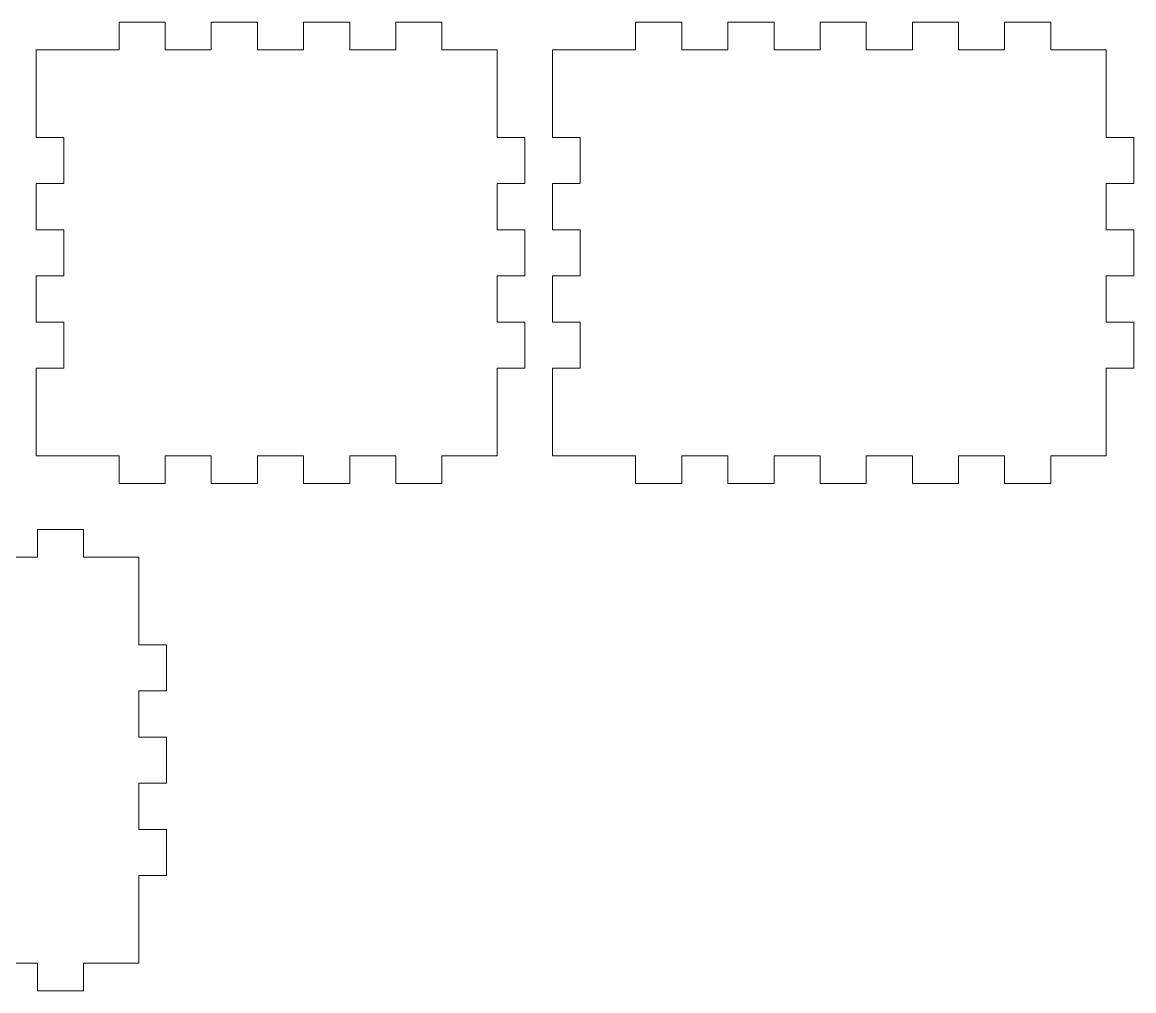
# Model space of a CAD drawing. Header units: centimetres. Extents: x -16 to 372, y -89 to 17.
# Drawn here: x 272.27 to 284.32, y -56.23 to -45.73 of the extents above; entities that cross this region are included whole.
import ezdxf

# ---------------------------------------------------------------- set-up
doc = ezdxf.new("R2010")
doc.units = ezdxf.units.CM
doc.header["$MEASUREMENT"] = 0
doc.layers.add('Capa 1', color=7, linetype='Continuous')

msp = doc.modelspace()

# ---------------------------------------------------------------- linework, layer by layer
at = {"layer": 'Capa 1', "color": 5, "lineweight": 9}
for points, knots in [([(272.41518, -50.43299), (272.41518, -50.43299), (273.06518, -50.43299), (273.06518, -50.43299), (273.06518, -50.43299), (273.06518, -50.43299), (273.31518, -50.43299), (273.31518, -50.43299), (273.31518, -50.43299), (273.31518, -50.43299), (273.31518, -50.73299), (273.31518, -50.73299), (273.31518, -50.73299), (273.31518, -50.73299), (273.81518, -50.73299), (273.81518, -50.73299), (273.81518, -50.73299), (273.81518, -50.73299), (273.81518, -50.43299), (273.81518, -50.43299), (273.81518, -50.43299), (273.81518, -50.43299), (274.06518, -50.43299), (274.06518, -50.43299), (274.06518, -50.43299), (274.06518, -50.43299), (274.31518, -50.43299), (274.31518, -50.43299), (274.31518, -50.43299), (274.31518, -50.43299), (274.31518, -50.73299), (274.31518, -50.73299), (274.31518, -50.73299), (274.31518, -50.73299), (274.81518, -50.73299), (274.81518, -50.73299), (274.81518, -50.73299), (274.81518, -50.73299), (274.81518, -50.43299), (274.81518, -50.43299), (274.81518, -50.43299), (274.81518, -50.43299), (275.06518, -50.43299), (275.06518, -50.43299), (275.06518, -50.43299), (275.06518, -50.43299), (275.31518, -50.43299), (275.31518, -50.43299), (275.31518, -50.43299), (275.31518, -50.43299), (275.31518, -50.73299), (275.31518, -50.73299), (275.31518, -50.73299), (275.31518, -50.73299), (275.81518, -50.73299), (275.81518, -50.73299), (275.81518, -50.73299), (275.81518, -50.73299), (275.81518, -50.43299), (275.81518, -50.43299), (275.81518, -50.43299), (275.81518, -50.43299), (276.06518, -50.43299), (276.06518, -50.43299), (276.06518, -50.43299), (276.06518, -50.43299), (276.31518, -50.43299), (276.31518, -50.43299), (276.31518, -50.43299), (276.31518, -50.43299), (276.31518, -50.73299), (276.31518, -50.73299), (276.31518, -50.73299), (276.31518, -50.73299), (276.81518, -50.73299), (276.81518, -50.73299), (276.81518, -50.73299), (276.81518, -50.73299), (276.81518, -50.43299), (276.81518, -50.43299), (276.81518, -50.43299), (276.81518, -50.43299), (277.06518, -50.43299), (277.06518, -50.43299), (277.06518, -50.43299), (277.06518, -50.43299), (277.41518, -50.43299), (277.41518, -50.43299), (277.41518, -50.43299), (277.41518, -50.43299), (277.41518, -49.73299), (277.41518, -49.73299), (277.41518, -49.73299), (277.41518, -49.73299), (277.41518, -49.48299), (277.41518, -49.48299), (277.41518, -49.48299), (277.41518, -49.48299), (277.71518, -49.48299), (277.71518, -49.48299), (277.71518, -49.48299), (277.71518, -49.48299), (277.71518, -48.98299), (277.71518, -48.98299), (277.71518, -48.98299), (277.71518, -48.98299), (277.41518, -48.98299), (277.41518, -48.98299), (277.41518, -48.98299), (277.41518, -48.98299), (277.41518, -48.73299), (277.41518, -48.73299), (277.41518, -48.73299), (277.41518, -48.73299), (277.41518, -48.48299), (277.41518, -48.48299), (277.41518, -48.48299), (277.41518, -48.48299), (277.71518, -48.48299), (277.71518, -48.48299), (277.71518, -48.48299), (277.71518, -48.48299), (277.71518, -47.98299), (277.71518, -47.98299), (277.71518, -47.98299), (277.71518, -47.98299), (277.41518, -47.98299), (277.41518, -47.98299), (277.41518, -47.98299), (277.41518, -47.98299), (277.41518, -47.73299), (277.41518, -47.73299), (277.41518, -47.73299), (277.41518, -47.73299), (277.41518, -47.48299), (277.41518, -47.48299), (277.41518, -47.48299), (277.41518, -47.48299), (277.71518, -47.48299), (277.71518, -47.48299), (277.71518, -47.48299), (277.71518, -47.48299), (277.71518, -46.98299), (277.71518, -46.98299), (277.71518, -46.98299), (277.71518, -46.98299), (277.41518, -46.98299), (277.41518, -46.98299), (277.41518, -46.98299), (277.41518, -46.98299), (277.41518, -46.73299), (277.41518, -46.73299), (277.41518, -46.73299), (277.41518, -46.73299), (277.41518, -46.03299), (277.41518, -46.03299), (277.41518, -46.03299), (277.41518, -46.03299), (277.06518, -46.03299), (277.06518, -46.03299), (277.06518, -46.03299), (277.06518, -46.03299), (276.81518, -46.03299), (276.81518, -46.03299), (276.81518, -46.03299), (276.81518, -46.03299), (276.81518, -45.73299), (276.81518, -45.73299), (276.81518, -45.73299), (276.81518, -45.73299), (276.31518, -45.73299), (276.31518, -45.73299), (276.31518, -45.73299), (276.31518, -45.73299), (276.31518, -46.03299), (276.31518, -46.03299), (276.31518, -46.03299), (276.31518, -46.03299), (276.06518, -46.03299), (276.06518, -46.03299), (276.06518, -46.03299), (276.06518, -46.03299), (275.81518, -46.03299), (275.81518, -46.03299), (275.81518, -46.03299), (275.81518, -46.03299), (275.81518, -45.73299), (275.81518, -45.73299), (275.81518, -45.73299), (275.81518, -45.73299), (275.31518, -45.73299), (275.31518, -45.73299), (275.31518, -45.73299), (275.31518, -45.73299), (275.31518, -46.03299), (275.31518, -46.03299), (275.31518, -46.03299), (275.31518, -46.03299), (275.06518, -46.03299), (275.06518, -46.03299), (275.06518, -46.03299), (275.06518, -46.03299), (274.81518, -46.03299), (274.81518, -46.03299), (274.81518, -46.03299), (274.81518, -46.03299), (274.81518, -45.73299), (274.81518, -45.73299), (274.81518, -45.73299), (274.81518, -45.73299), (274.31518, -45.73299), (274.31518, -45.73299), (274.31518, -45.73299), (274.31518, -45.73299), (274.31518, -46.03299), (274.31518, -46.03299), (274.31518, -46.03299), (274.31518, -46.03299), (274.06518, -46.03299), (274.06518, -46.03299), (274.06518, -46.03299), (274.06518, -46.03299), (273.81518, -46.03299), (273.81518, -46.03299), (273.81518, -46.03299), (273.81518, -46.03299), (273.81518, -45.73299), (273.81518, -45.73299), (273.81518, -45.73299), (273.81518, -45.73299), (273.31518, -45.73299), (273.31518, -45.73299), (273.31518, -45.73299), (273.31518, -45.73299), (273.31518, -46.03299), (273.31518, -46.03299), (273.31518, -46.03299), (273.31518, -46.03299), (273.06518, -46.03299), (273.06518, -46.03299), (273.06518, -46.03299), (273.06518, -46.03299), (272.41518, -46.03299), (272.41518, -46.03299), (272.41518, -46.03299), (272.41518, -46.03299), (272.41518, -46.73299), (272.41518, -46.73299), (272.41518, -46.73299), (272.41518, -46.73299), (272.41518, -46.98299), (272.41518, -46.98299), (272.41518, -46.98299), (272.41518, -46.98299), (272.71518, -46.98299), (272.71518, -46.98299), (272.71518, -46.98299), (272.71518, -46.98299), (272.71518, -47.48299), (272.71518, -47.48299), (272.71518, -47.48299), (272.71518, -47.48299), (272.41518, -47.48299), (272.41518, -47.48299), (272.41518, -47.48299), (272.41518, -47.48299), (272.41518, -47.73299), (272.41518, -47.73299), (272.41518, -47.73299), (272.41518, -47.73299), (272.41518, -47.98299), (272.41518, -47.98299), (272.41518, -47.98299), (272.41518, -47.98299), (272.71518, -47.98299), (272.71518, -47.98299), (272.71518, -47.98299), (272.71518, -47.98299), (272.71518, -48.48299), (272.71518, -48.48299), (272.71518, -48.48299), (272.71518, -48.48299), (272.41518, -48.48299), (272.41518, -48.48299), (272.41518, -48.48299), (272.41518, -48.48299), (272.41518, -48.73299), (272.41518, -48.73299), (272.41518, -48.73299), (272.41518, -48.73299), (272.41518, -48.98299), (272.41518, -48.98299), (272.41518, -48.98299), (272.41518, -48.98299), (272.71518, -48.98299), (272.71518, -48.98299), (272.71518, -48.98299), (272.71518, -48.98299), (272.71518, -49.48299), (272.71518, -49.48299), (272.71518, -49.48299), (272.71518, -49.48299), (272.41518, -49.48299), (272.41518, -49.48299), (272.41518, -49.48299), (272.41518, -49.48299), (272.41518, -49.73299), (272.41518, -49.73299), (272.41518, -49.73299), (272.41518, -49.73299), (272.41518, -50.43299), (272.41518, -50.43299)], [0, 0, 0, 0, 0.01265823, 0.01265823, 0.01265823, 0.01265823, 0.02531646, 0.02531646, 0.02531646, 0.02531646, 0.03797468, 0.03797468, 0.03797468, 0.03797468, 0.05063291, 0.05063291, 0.05063291, 0.05063291, 0.06329114, 0.06329114, 0.06329114, 0.06329114, 0.07594937, 0.07594937, 0.07594937, 0.07594937, 0.08860759, 0.08860759, 0.08860759, 0.08860759, 0.10126582, 0.10126582, 0.10126582, 0.10126582, 0.11392405, 0.11392405, 0.11392405, 0.11392405, 0.12658228, 0.12658228, 0.12658228, 0.12658228, 0.13924051, 0.13924051, 0.13924051, 0.13924051, 0.15189873, 0.15189873, 0.15189873, 0.15189873, 0.16455696, 0.16455696, 0.16455696, 0.16455696, 0.17721519, 0.17721519, 0.17721519, 0.17721519, 0.18987342, 0.18987342, 0.18987342, 0.18987342, 0.20253165, 0.20253165, 0.20253165, 0.20253165, 0.21518987, 0.21518987, 0.21518987, 0.21518987, 0.2278481, 0.2278481, 0.2278481, 0.2278481, 0.24050633, 0.24050633, 0.24050633, 0.24050633, 0.25316456, 0.25316456, 0.25316456, 0.25316456, 0.26582278, 0.26582278, 0.26582278, 0.26582278, 0.27848101, 0.27848101, 0.27848101, 0.27848101, 0.29113924, 0.29113924, 0.29113924, 0.29113924, 0.30379747, 0.30379747, 0.30379747, 0.30379747, 0.3164557, 0.3164557, 0.3164557, 0.3164557, 0.32911392, 0.32911392, 0.32911392, 0.32911392, 0.34177215, 0.34177215, 0.34177215, 0.34177215, 0.35443038, 0.35443038, 0.35443038, 0.35443038, 0.36708861, 0.36708861, 0.36708861, 0.36708861, 0.37974684, 0.37974684, 0.37974684, 0.37974684, 0.39240506, 0.39240506, 0.39240506, 0.39240506, 0.40506329, 0.40506329, 0.40506329, 0.40506329, 0.41772152, 0.41772152, 0.41772152, 0.41772152, 0.43037975, 0.43037975, 0.43037975, 0.43037975, 0.44303797, 0.44303797, 0.44303797, 0.44303797, 0.4556962, 0.4556962, 0.4556962, 0.4556962, 0.46835443, 0.46835443, 0.46835443, 0.46835443, 0.48101266, 0.48101266, 0.48101266, 0.48101266, 0.49367089, 0.49367089, 0.49367089, 0.49367089, 0.50632911, 0.50632911, 0.50632911, 0.50632911, 0.51898734, 0.51898734, 0.51898734, 0.51898734, 0.53164557, 0.53164557, 0.53164557, 0.53164557, 0.5443038, 0.5443038, 0.5443038, 0.5443038, 0.55696203, 0.55696203, 0.55696203, 0.55696203, 0.56962025, 0.56962025, 0.56962025, 0.56962025, 0.58227848, 0.58227848, 0.58227848, 0.58227848, 0.59493671, 0.59493671, 0.59493671, 0.59493671, 0.60759494, 0.60759494, 0.60759494, 0.60759494, 0.62025316, 0.62025316, 0.62025316, 0.62025316, 0.63291139, 0.63291139, 0.63291139, 0.63291139, 0.64556962, 0.64556962, 0.64556962, 0.64556962, 0.65822785, 0.65822785, 0.65822785, 0.65822785, 0.67088608, 0.67088608, 0.67088608, 0.67088608, 0.6835443, 0.6835443, 0.6835443, 0.6835443, 0.69620253, 0.69620253, 0.69620253, 0.69620253, 0.70886076, 0.70886076, 0.70886076, 0.70886076, 0.72151899, 0.72151899, 0.72151899, 0.72151899, 0.73417722, 0.73417722, 0.73417722, 0.73417722, 0.74683544, 0.74683544, 0.74683544, 0.74683544, 0.75949367, 0.75949367, 0.75949367, 0.75949367, 0.7721519, 0.7721519, 0.7721519, 0.7721519, 0.78481013, 0.78481013, 0.78481013, 0.78481013, 0.79746835, 0.79746835, 0.79746835, 0.79746835, 0.81012658, 0.81012658, 0.81012658, 0.81012658, 0.82278481, 0.82278481, 0.82278481, 0.82278481, 0.83544304, 0.83544304, 0.83544304, 0.83544304, 0.84810127, 0.84810127, 0.84810127, 0.84810127, 0.86075949, 0.86075949, 0.86075949, 0.86075949, 0.87341772, 0.87341772, 0.87341772, 0.87341772, 0.88607595, 0.88607595, 0.88607595, 0.88607595, 0.89873418, 0.89873418, 0.89873418, 0.89873418, 0.91139241, 0.91139241, 0.91139241, 0.91139241, 0.92405063, 0.92405063, 0.92405063, 0.92405063, 0.93670886, 0.93670886, 0.93670886, 0.93670886, 0.94936709, 0.94936709, 0.94936709, 0.94936709, 0.96202532, 0.96202532, 0.96202532, 0.96202532, 0.97468354, 0.97468354, 0.97468354, 0.97468354, 1, 1, 1, 1]), ([(278.01518, -50.43299), (278.01518, -50.43299), (278.66518, -50.43299), (278.66518, -50.43299), (278.66518, -50.43299), (278.66518, -50.43299), (278.91518, -50.43299), (278.91518, -50.43299), (278.91518, -50.43299), (278.91518, -50.43299), (278.91518, -50.73299), (278.91518, -50.73299), (278.91518, -50.73299), (278.91518, -50.73299), (279.41518, -50.73299), (279.41518, -50.73299), (279.41518, -50.73299), (279.41518, -50.73299), (279.41518, -50.43299), (279.41518, -50.43299), (279.41518, -50.43299), (279.41518, -50.43299), (279.66518, -50.43299), (279.66518, -50.43299), (279.66518, -50.43299), (279.66518, -50.43299), (279.91518, -50.43299), (279.91518, -50.43299), (279.91518, -50.43299), (279.91518, -50.43299), (279.91518, -50.73299), (279.91518, -50.73299), (279.91518, -50.73299), (279.91518, -50.73299), (280.41518, -50.73299), (280.41518, -50.73299), (280.41518, -50.73299), (280.41518, -50.73299), (280.41518, -50.43299), (280.41518, -50.43299), (280.41518, -50.43299), (280.41518, -50.43299), (280.66518, -50.43299), (280.66518, -50.43299), (280.66518, -50.43299), (280.66518, -50.43299), (280.91518, -50.43299), (280.91518, -50.43299), (280.91518, -50.43299), (280.91518, -50.43299), (280.91518, -50.73299), (280.91518, -50.73299), (280.91518, -50.73299), (280.91518, -50.73299), (281.41518, -50.73299), (281.41518, -50.73299), (281.41518, -50.73299), (281.41518, -50.73299), (281.41518, -50.43299), (281.41518, -50.43299), (281.41518, -50.43299), (281.41518, -50.43299), (281.66518, -50.43299), (281.66518, -50.43299), (281.66518, -50.43299), (281.66518, -50.43299), (281.91518, -50.43299), (281.91518, -50.43299), (281.91518, -50.43299), (281.91518, -50.43299), (281.91518, -50.73299), (281.91518, -50.73299), (281.91518, -50.73299), (281.91518, -50.73299), (282.41518, -50.73299), (282.41518, -50.73299), (282.41518, -50.73299), (282.41518, -50.73299), (282.41518, -50.43299), (282.41518, -50.43299), (282.41518, -50.43299), (282.41518, -50.43299), (282.66518, -50.43299), (282.66518, -50.43299), (282.66518, -50.43299), (282.66518, -50.43299), (282.91518, -50.43299), (282.91518, -50.43299), (282.91518, -50.43299), (282.91518, -50.43299), (282.91518, -50.73299), (282.91518, -50.73299), (282.91518, -50.73299), (282.91518, -50.73299), (283.41518, -50.73299), (283.41518, -50.73299), (283.41518, -50.73299), (283.41518, -50.73299), (283.41518, -50.43299), (283.41518, -50.43299), (283.41518, -50.43299), (283.41518, -50.43299), (283.66518, -50.43299), (283.66518, -50.43299), (283.66518, -50.43299), (283.66518, -50.43299), (284.01518, -50.43299), (284.01518, -50.43299), (284.01518, -50.43299), (284.01518, -50.43299), (284.01518, -49.73299), (284.01518, -49.73299), (284.01518, -49.73299), (284.01518, -49.73299), (284.01518, -49.48299), (284.01518, -49.48299), (284.01518, -49.48299), (284.01518, -49.48299), (284.31518, -49.48299), (284.31518, -49.48299), (284.31518, -49.48299), (284.31518, -49.48299), (284.31518, -48.98299), (284.31518, -48.98299), (284.31518, -48.98299), (284.31518, -48.98299), (284.01518, -48.98299), (284.01518, -48.98299), (284.01518, -48.98299), (284.01518, -48.98299), (284.01518, -48.73299), (284.01518, -48.73299), (284.01518, -48.73299), (284.01518, -48.73299), (284.01518, -48.48299), (284.01518, -48.48299), (284.01518, -48.48299), (284.01518, -48.48299), (284.31518, -48.48299), (284.31518, -48.48299), (284.31518, -48.48299), (284.31518, -48.48299), (284.31518, -47.98299), (284.31518, -47.98299), (284.31518, -47.98299), (284.31518, -47.98299), (284.01518, -47.98299), (284.01518, -47.98299), (284.01518, -47.98299), (284.01518, -47.98299), (284.01518, -47.73299), (284.01518, -47.73299), (284.01518, -47.73299), (284.01518, -47.73299), (284.01518, -47.48299), (284.01518, -47.48299), (284.01518, -47.48299), (284.01518, -47.48299), (284.31518, -47.48299), (284.31518, -47.48299), (284.31518, -47.48299), (284.31518, -47.48299), (284.31518, -46.98299), (284.31518, -46.98299), (284.31518, -46.98299), (284.31518, -46.98299), (284.01518, -46.98299), (284.01518, -46.98299), (284.01518, -46.98299), (284.01518, -46.98299), (284.01518, -46.73299), (284.01518, -46.73299), (284.01518, -46.73299), (284.01518, -46.73299), (284.01518, -46.03299), (284.01518, -46.03299), (284.01518, -46.03299), (284.01518, -46.03299), (283.66518, -46.03299), (283.66518, -46.03299), (283.66518, -46.03299), (283.66518, -46.03299), (283.41518, -46.03299), (283.41518, -46.03299), (283.41518, -46.03299), (283.41518, -46.03299), (283.41518, -45.73299), (283.41518, -45.73299), (283.41518, -45.73299), (283.41518, -45.73299), (282.91518, -45.73299), (282.91518, -45.73299), (282.91518, -45.73299), (282.91518, -45.73299), (282.91518, -46.03299), (282.91518, -46.03299), (282.91518, -46.03299), (282.91518, -46.03299), (282.66518, -46.03299), (282.66518, -46.03299), (282.66518, -46.03299), (282.66518, -46.03299), (282.41518, -46.03299), (282.41518, -46.03299), (282.41518, -46.03299), (282.41518, -46.03299), (282.41518, -45.73299), (282.41518, -45.73299), (282.41518, -45.73299), (282.41518, -45.73299), (281.91518, -45.73299), (281.91518, -45.73299), (281.91518, -45.73299), (281.91518, -45.73299), (281.91518, -46.03299), (281.91518, -46.03299), (281.91518, -46.03299), (281.91518, -46.03299), (281.66518, -46.03299), (281.66518, -46.03299), (281.66518, -46.03299), (281.66518, -46.03299), (281.41518, -46.03299), (281.41518, -46.03299), (281.41518, -46.03299), (281.41518, -46.03299), (281.41518, -45.73299), (281.41518, -45.73299), (281.41518, -45.73299), (281.41518, -45.73299), (280.91518, -45.73299), (280.91518, -45.73299), (280.91518, -45.73299), (280.91518, -45.73299), (280.91518, -46.03299), (280.91518, -46.03299), (280.91518, -46.03299), (280.91518, -46.03299), (280.66518, -46.03299), (280.66518, -46.03299), (280.66518, -46.03299), (280.66518, -46.03299), (280.41518, -46.03299), (280.41518, -46.03299), (280.41518, -46.03299), (280.41518, -46.03299), (280.41518, -45.73299), (280.41518, -45.73299), (280.41518, -45.73299), (280.41518, -45.73299), (279.91518, -45.73299), (279.91518, -45.73299), (279.91518, -45.73299), (279.91518, -45.73299), (279.91518, -46.03299), (279.91518, -46.03299), (279.91518, -46.03299), (279.91518, -46.03299), (279.66518, -46.03299), (279.66518, -46.03299), (279.66518, -46.03299), (279.66518, -46.03299), (279.41518, -46.03299), (279.41518, -46.03299), (279.41518, -46.03299), (279.41518, -46.03299), (279.41518, -45.73299), (279.41518, -45.73299), (279.41518, -45.73299), (279.41518, -45.73299), (278.91518, -45.73299), (278.91518, -45.73299), (278.91518, -45.73299), (278.91518, -45.73299), (278.91518, -46.03299), (278.91518, -46.03299), (278.91518, -46.03299), (278.91518, -46.03299), (278.66518, -46.03299), (278.66518, -46.03299), (278.66518, -46.03299), (278.66518, -46.03299), (278.01518, -46.03299), (278.01518, -46.03299), (278.01518, -46.03299), (278.01518, -46.03299), (278.01518, -46.73299), (278.01518, -46.73299), (278.01518, -46.73299), (278.01518, -46.73299), (278.01518, -46.98299), (278.01518, -46.98299), (278.01518, -46.98299), (278.01518, -46.98299), (278.31518, -46.98299), (278.31518, -46.98299), (278.31518, -46.98299), (278.31518, -46.98299), (278.31518, -47.48299), (278.31518, -47.48299), (278.31518, -47.48299), (278.31518, -47.48299), (278.01518, -47.48299), (278.01518, -47.48299), (278.01518, -47.48299), (278.01518, -47.48299), (278.01518, -47.73299), (278.01518, -47.73299), (278.01518, -47.73299), (278.01518, -47.73299), (278.01518, -47.98299), (278.01518, -47.98299), (278.01518, -47.98299), (278.01518, -47.98299), (278.31518, -47.98299), (278.31518, -47.98299), (278.31518, -47.98299), (278.31518, -47.98299), (278.31518, -48.48299), (278.31518, -48.48299), (278.31518, -48.48299), (278.31518, -48.48299), (278.01518, -48.48299), (278.01518, -48.48299), (278.01518, -48.48299), (278.01518, -48.48299), (278.01518, -48.73299), (278.01518, -48.73299), (278.01518, -48.73299), (278.01518, -48.73299), (278.01518, -48.98299), (278.01518, -48.98299), (278.01518, -48.98299), (278.01518, -48.98299), (278.31518, -48.98299), (278.31518, -48.98299), (278.31518, -48.98299), (278.31518, -48.98299), (278.31518, -49.48299), (278.31518, -49.48299), (278.31518, -49.48299), (278.31518, -49.48299), (278.01518, -49.48299), (278.01518, -49.48299), (278.01518, -49.48299), (278.01518, -49.48299), (278.01518, -49.73299), (278.01518, -49.73299), (278.01518, -49.73299), (278.01518, -49.73299), (278.01518, -50.43299), (278.01518, -50.43299)], [0, 0, 0, 0, 0.01123596, 0.01123596, 0.01123596, 0.01123596, 0.02247191, 0.02247191, 0.02247191, 0.02247191, 0.03370787, 0.03370787, 0.03370787, 0.03370787, 0.04494382, 0.04494382, 0.04494382, 0.04494382, 0.05617978, 0.05617978, 0.05617978, 0.05617978, 0.06741573, 0.06741573, 0.06741573, 0.06741573, 0.07865169, 0.07865169, 0.07865169, 0.07865169, 0.08988764, 0.08988764, 0.08988764, 0.08988764, 0.1011236, 0.1011236, 0.1011236, 0.1011236, 0.11235955, 0.11235955, 0.11235955, 0.11235955, 0.12359551, 0.12359551, 0.12359551, 0.12359551, 0.13483146, 0.13483146, 0.13483146, 0.13483146, 0.14606742, 0.14606742, 0.14606742, 0.14606742, 0.15730337, 0.15730337, 0.15730337, 0.15730337, 0.16853933, 0.16853933, 0.16853933, 0.16853933, 0.17977528, 0.17977528, 0.17977528, 0.17977528, 0.19101124, 0.19101124, 0.19101124, 0.19101124, 0.20224719, 0.20224719, 0.20224719, 0.20224719, 0.21348315, 0.21348315, 0.21348315, 0.21348315, 0.2247191, 0.2247191, 0.2247191, 0.2247191, 0.23595506, 0.23595506, 0.23595506, 0.23595506, 0.24719101, 0.24719101, 0.24719101, 0.24719101, 0.25842697, 0.25842697, 0.25842697, 0.25842697, 0.26966292, 0.26966292, 0.26966292, 0.26966292, 0.28089888, 0.28089888, 0.28089888, 0.28089888, 0.29213483, 0.29213483, 0.29213483, 0.29213483, 0.30337079, 0.30337079, 0.30337079, 0.30337079, 0.31460674, 0.31460674, 0.31460674, 0.31460674, 0.3258427, 0.3258427, 0.3258427, 0.3258427, 0.33707865, 0.33707865, 0.33707865, 0.33707865, 0.34831461, 0.34831461, 0.34831461, 0.34831461, 0.35955056, 0.35955056, 0.35955056, 0.35955056, 0.37078652, 0.37078652, 0.37078652, 0.37078652, 0.38202247, 0.38202247, 0.38202247, 0.38202247, 0.39325843, 0.39325843, 0.39325843, 0.39325843, 0.40449438, 0.40449438, 0.40449438, 0.40449438, 0.41573034, 0.41573034, 0.41573034, 0.41573034, 0.42696629, 0.42696629, 0.42696629, 0.42696629, 0.43820225, 0.43820225, 0.43820225, 0.43820225, 0.4494382, 0.4494382, 0.4494382, 0.4494382, 0.46067416, 0.46067416, 0.46067416, 0.46067416, 0.47191011, 0.47191011, 0.47191011, 0.47191011, 0.48314607, 0.48314607, 0.48314607, 0.48314607, 0.49438202, 0.49438202, 0.49438202, 0.49438202, 0.50561798, 0.50561798, 0.50561798, 0.50561798, 0.51685393, 0.51685393, 0.51685393, 0.51685393, 0.52808989, 0.52808989, 0.52808989, 0.52808989, 0.53932584, 0.53932584, 0.53932584, 0.53932584, 0.5505618, 0.5505618, 0.5505618, 0.5505618, 0.56179775, 0.56179775, 0.56179775, 0.56179775, 0.57303371, 0.57303371, 0.57303371, 0.57303371, 0.58426966, 0.58426966, 0.58426966, 0.58426966, 0.59550562, 0.59550562, 0.59550562, 0.59550562, 0.60674157, 0.60674157, 0.60674157, 0.60674157, 0.61797753, 0.61797753, 0.61797753, 0.61797753, 0.62921348, 0.62921348, 0.62921348, 0.62921348, 0.64044944, 0.64044944, 0.64044944, 0.64044944, 0.65168539, 0.65168539, 0.65168539, 0.65168539, 0.66292135, 0.66292135, 0.66292135, 0.66292135, 0.6741573, 0.6741573, 0.6741573, 0.6741573, 0.68539326, 0.68539326, 0.68539326, 0.68539326, 0.69662921, 0.69662921, 0.69662921, 0.69662921, 0.70786517, 0.70786517, 0.70786517, 0.70786517, 0.71910112, 0.71910112, 0.71910112, 0.71910112, 0.73033708, 0.73033708, 0.73033708, 0.73033708, 0.74157303, 0.74157303, 0.74157303, 0.74157303, 0.75280899, 0.75280899, 0.75280899, 0.75280899, 0.76404494, 0.76404494, 0.76404494, 0.76404494, 0.7752809, 0.7752809, 0.7752809, 0.7752809, 0.78651685, 0.78651685, 0.78651685, 0.78651685, 0.79775281, 0.79775281, 0.79775281, 0.79775281, 0.80898876, 0.80898876, 0.80898876, 0.80898876, 0.82022472, 0.82022472, 0.82022472, 0.82022472, 0.83146067, 0.83146067, 0.83146067, 0.83146067, 0.84269663, 0.84269663, 0.84269663, 0.84269663, 0.85393258, 0.85393258, 0.85393258, 0.85393258, 0.86516854, 0.86516854, 0.86516854, 0.86516854, 0.87640449, 0.87640449, 0.87640449, 0.87640449, 0.88764045, 0.88764045, 0.88764045, 0.88764045, 0.8988764, 0.8988764, 0.8988764, 0.8988764, 0.91011236, 0.91011236, 0.91011236, 0.91011236, 0.92134831, 0.92134831, 0.92134831, 0.92134831, 0.93258427, 0.93258427, 0.93258427, 0.93258427, 0.94382022, 0.94382022, 0.94382022, 0.94382022, 0.95505618, 0.95505618, 0.95505618, 0.95505618, 0.96629213, 0.96629213, 0.96629213, 0.96629213, 0.97752809, 0.97752809, 0.97752809, 0.97752809, 1, 1, 1, 1]), ([(269.5299, -55.93299), (269.5299, -55.93299), (270.1799, -55.93299), (270.1799, -55.93299), (270.1799, -55.93299), (270.1799, -55.93299), (270.4299, -55.93299), (270.4299, -55.93299), (270.4299, -55.93299), (270.4299, -55.93299), (270.4299, -56.23299), (270.4299, -56.23299), (270.4299, -56.23299), (270.4299, -56.23299), (270.9299, -56.23299), (270.9299, -56.23299), (270.9299, -56.23299), (270.9299, -56.23299), (270.9299, -55.93299), (270.9299, -55.93299), (270.9299, -55.93299), (270.9299, -55.93299), (271.1799, -55.93299), (271.1799, -55.93299), (271.1799, -55.93299), (271.1799, -55.93299), (271.4299, -55.93299), (271.4299, -55.93299), (271.4299, -55.93299), (271.4299, -55.93299), (271.4299, -56.23299), (271.4299, -56.23299), (271.4299, -56.23299), (271.4299, -56.23299), (271.9299, -56.23299), (271.9299, -56.23299), (271.9299, -56.23299), (271.9299, -56.23299), (271.9299, -55.93299), (271.9299, -55.93299), (271.9299, -55.93299), (271.9299, -55.93299), (272.1799, -55.93299), (272.1799, -55.93299), (272.1799, -55.93299), (272.1799, -55.93299), (272.4299, -55.93299), (272.4299, -55.93299), (272.4299, -55.93299), (272.4299, -55.93299), (272.4299, -56.23299), (272.4299, -56.23299), (272.4299, -56.23299), (272.4299, -56.23299), (272.9299, -56.23299), (272.9299, -56.23299), (272.9299, -56.23299), (272.9299, -56.23299), (272.9299, -55.93299), (272.9299, -55.93299), (272.9299, -55.93299), (272.9299, -55.93299), (273.1799, -55.93299), (273.1799, -55.93299), (273.1799, -55.93299), (273.1799, -55.93299), (273.5299, -55.93299), (273.5299, -55.93299), (273.5299, -55.93299), (273.5299, -55.93299), (273.5299, -55.23299), (273.5299, -55.23299), (273.5299, -55.23299), (273.5299, -55.23299), (273.5299, -54.98299), (273.5299, -54.98299), (273.5299, -54.98299), (273.5299, -54.98299), (273.8299, -54.98299), (273.8299, -54.98299), (273.8299, -54.98299), (273.8299, -54.98299), (273.8299, -54.48299), (273.8299, -54.48299), (273.8299, -54.48299), (273.8299, -54.48299), (273.5299, -54.48299), (273.5299, -54.48299), (273.5299, -54.48299), (273.5299, -54.48299), (273.5299, -54.23299), (273.5299, -54.23299), (273.5299, -54.23299), (273.5299, -54.23299), (273.5299, -53.98299), (273.5299, -53.98299), (273.5299, -53.98299), (273.5299, -53.98299), (273.8299, -53.98299), (273.8299, -53.98299), (273.8299, -53.98299), (273.8299, -53.98299), (273.8299, -53.48299), (273.8299, -53.48299), (273.8299, -53.48299), (273.8299, -53.48299), (273.5299, -53.48299), (273.5299, -53.48299), (273.5299, -53.48299), (273.5299, -53.48299), (273.5299, -53.23299), (273.5299, -53.23299), (273.5299, -53.23299), (273.5299, -53.23299), (273.5299, -52.98299), (273.5299, -52.98299), (273.5299, -52.98299), (273.5299, -52.98299), (273.8299, -52.98299), (273.8299, -52.98299), (273.8299, -52.98299), (273.8299, -52.98299), (273.8299, -52.48299), (273.8299, -52.48299), (273.8299, -52.48299), (273.8299, -52.48299), (273.5299, -52.48299), (273.5299, -52.48299), (273.5299, -52.48299), (273.5299, -52.48299), (273.5299, -52.23299), (273.5299, -52.23299), (273.5299, -52.23299), (273.5299, -52.23299), (273.5299, -51.53299), (273.5299, -51.53299), (273.5299, -51.53299), (273.5299, -51.53299), (273.1799, -51.53299), (273.1799, -51.53299), (273.1799, -51.53299), (273.1799, -51.53299), (272.9299, -51.53299), (272.9299, -51.53299), (272.9299, -51.53299), (272.9299, -51.53299), (272.9299, -51.23299), (272.9299, -51.23299), (272.9299, -51.23299), (272.9299, -51.23299), (272.4299, -51.23299), (272.4299, -51.23299), (272.4299, -51.23299), (272.4299, -51.23299), (272.4299, -51.53299), (272.4299, -51.53299), (272.4299, -51.53299), (272.4299, -51.53299), (272.1799, -51.53299), (272.1799, -51.53299), (272.1799, -51.53299), (272.1799, -51.53299), (271.9299, -51.53299), (271.9299, -51.53299), (271.9299, -51.53299), (271.9299, -51.53299), (271.9299, -51.23299), (271.9299, -51.23299), (271.9299, -51.23299), (271.9299, -51.23299), (271.4299, -51.23299), (271.4299, -51.23299), (271.4299, -51.23299), (271.4299, -51.23299), (271.4299, -51.53299), (271.4299, -51.53299), (271.4299, -51.53299), (271.4299, -51.53299), (271.1799, -51.53299), (271.1799, -51.53299), (271.1799, -51.53299), (271.1799, -51.53299), (270.9299, -51.53299), (270.9299, -51.53299), (270.9299, -51.53299), (270.9299, -51.53299), (270.9299, -51.23299), (270.9299, -51.23299), (270.9299, -51.23299), (270.9299, -51.23299), (270.4299, -51.23299), (270.4299, -51.23299), (270.4299, -51.23299), (270.4299, -51.23299), (270.4299, -51.53299), (270.4299, -51.53299), (270.4299, -51.53299), (270.4299, -51.53299), (270.1799, -51.53299), (270.1799, -51.53299), (270.1799, -51.53299), (270.1799, -51.53299), (269.5299, -51.53299), (269.5299, -51.53299), (269.5299, -51.53299), (269.5299, -51.53299), (269.5299, -52.23299), (269.5299, -52.23299), (269.5299, -52.23299), (269.5299, -52.23299), (269.5299, -52.48299), (269.5299, -52.48299), (269.5299, -52.48299), (269.5299, -52.48299), (269.8299, -52.48299), (269.8299, -52.48299), (269.8299, -52.48299), (269.8299, -52.48299), (269.8299, -52.98299), (269.8299, -52.98299), (269.8299, -52.98299), (269.8299, -52.98299), (269.5299, -52.98299), (269.5299, -52.98299), (269.5299, -52.98299), (269.5299, -52.98299), (269.5299, -53.23299), (269.5299, -53.23299), (269.5299, -53.23299), (269.5299, -53.23299), (269.5299, -53.48299), (269.5299, -53.48299), (269.5299, -53.48299), (269.5299, -53.48299), (269.8299, -53.48299), (269.8299, -53.48299), (269.8299, -53.48299), (269.8299, -53.48299), (269.8299, -53.98299), (269.8299, -53.98299), (269.8299, -53.98299), (269.8299, -53.98299), (269.5299, -53.98299), (269.5299, -53.98299), (269.5299, -53.98299), (269.5299, -53.98299), (269.5299, -54.23299), (269.5299, -54.23299), (269.5299, -54.23299), (269.5299, -54.23299), (269.5299, -54.48299), (269.5299, -54.48299), (269.5299, -54.48299), (269.5299, -54.48299), (269.8299, -54.48299), (269.8299, -54.48299), (269.8299, -54.48299), (269.8299, -54.48299), (269.8299, -54.98299), (269.8299, -54.98299), (269.8299, -54.98299), (269.8299, -54.98299), (269.5299, -54.98299), (269.5299, -54.98299), (269.5299, -54.98299), (269.5299, -54.98299), (269.5299, -55.23299), (269.5299, -55.23299), (269.5299, -55.23299), (269.5299, -55.23299), (269.5299, -55.93299), (269.5299, -55.93299)], [0, 0, 0, 0, 0.01449275, 0.01449275, 0.01449275, 0.01449275, 0.02898551, 0.02898551, 0.02898551, 0.02898551, 0.04347826, 0.04347826, 0.04347826, 0.04347826, 0.05797101, 0.05797101, 0.05797101, 0.05797101, 0.07246377, 0.07246377, 0.07246377, 0.07246377, 0.08695652, 0.08695652, 0.08695652, 0.08695652, 0.10144928, 0.10144928, 0.10144928, 0.10144928, 0.11594203, 0.11594203, 0.11594203, 0.11594203, 0.13043478, 0.13043478, 0.13043478, 0.13043478, 0.14492754, 0.14492754, 0.14492754, 0.14492754, 0.15942029, 0.15942029, 0.15942029, 0.15942029, 0.17391304, 0.17391304, 0.17391304, 0.17391304, 0.1884058, 0.1884058, 0.1884058, 0.1884058, 0.20289855, 0.20289855, 0.20289855, 0.20289855, 0.2173913, 0.2173913, 0.2173913, 0.2173913, 0.23188406, 0.23188406, 0.23188406, 0.23188406, 0.24637681, 0.24637681, 0.24637681, 0.24637681, 0.26086957, 0.26086957, 0.26086957, 0.26086957, 0.27536232, 0.27536232, 0.27536232, 0.27536232, 0.28985507, 0.28985507, 0.28985507, 0.28985507, 0.30434783, 0.30434783, 0.30434783, 0.30434783, 0.31884058, 0.31884058, 0.31884058, 0.31884058, 0.33333333, 0.33333333, 0.33333333, 0.33333333, 0.34782609, 0.34782609, 0.34782609, 0.34782609, 0.36231884, 0.36231884, 0.36231884, 0.36231884, 0.37681159, 0.37681159, 0.37681159, 0.37681159, 0.39130435, 0.39130435, 0.39130435, 0.39130435, 0.4057971, 0.4057971, 0.4057971, 0.4057971, 0.42028986, 0.42028986, 0.42028986, 0.42028986, 0.43478261, 0.43478261, 0.43478261, 0.43478261, 0.44927536, 0.44927536, 0.44927536, 0.44927536, 0.46376812, 0.46376812, 0.46376812, 0.46376812, 0.47826087, 0.47826087, 0.47826087, 0.47826087, 0.49275362, 0.49275362, 0.49275362, 0.49275362, 0.50724638, 0.50724638, 0.50724638, 0.50724638, 0.52173913, 0.52173913, 0.52173913, 0.52173913, 0.53623188, 0.53623188, 0.53623188, 0.53623188, 0.55072464, 0.55072464, 0.55072464, 0.55072464, 0.56521739, 0.56521739, 0.56521739, 0.56521739, 0.57971014, 0.57971014, 0.57971014, 0.57971014, 0.5942029, 0.5942029, 0.5942029, 0.5942029, 0.60869565, 0.60869565, 0.60869565, 0.60869565, 0.62318841, 0.62318841, 0.62318841, 0.62318841, 0.63768116, 0.63768116, 0.63768116, 0.63768116, 0.65217391, 0.65217391, 0.65217391, 0.65217391, 0.66666667, 0.66666667, 0.66666667, 0.66666667, 0.68115942, 0.68115942, 0.68115942, 0.68115942, 0.69565217, 0.69565217, 0.69565217, 0.69565217, 0.71014493, 0.71014493, 0.71014493, 0.71014493, 0.72463768, 0.72463768, 0.72463768, 0.72463768, 0.73913043, 0.73913043, 0.73913043, 0.73913043, 0.75362319, 0.75362319, 0.75362319, 0.75362319, 0.76811594, 0.76811594, 0.76811594, 0.76811594, 0.7826087, 0.7826087, 0.7826087, 0.7826087, 0.79710145, 0.79710145, 0.79710145, 0.79710145, 0.8115942, 0.8115942, 0.8115942, 0.8115942, 0.82608696, 0.82608696, 0.82608696, 0.82608696, 0.84057971, 0.84057971, 0.84057971, 0.84057971, 0.85507246, 0.85507246, 0.85507246, 0.85507246, 0.86956522, 0.86956522, 0.86956522, 0.86956522, 0.88405797, 0.88405797, 0.88405797, 0.88405797, 0.89855072, 0.89855072, 0.89855072, 0.89855072, 0.91304348, 0.91304348, 0.91304348, 0.91304348, 0.92753623, 0.92753623, 0.92753623, 0.92753623, 0.94202899, 0.94202899, 0.94202899, 0.94202899, 0.95652174, 0.95652174, 0.95652174, 0.95652174, 0.97101449, 0.97101449, 0.97101449, 0.97101449, 1, 1, 1, 1])]:
    msp.add_open_spline(points, degree=3, knots=knots, dxfattribs=at)

doc.saveas('drawing.dxf')
